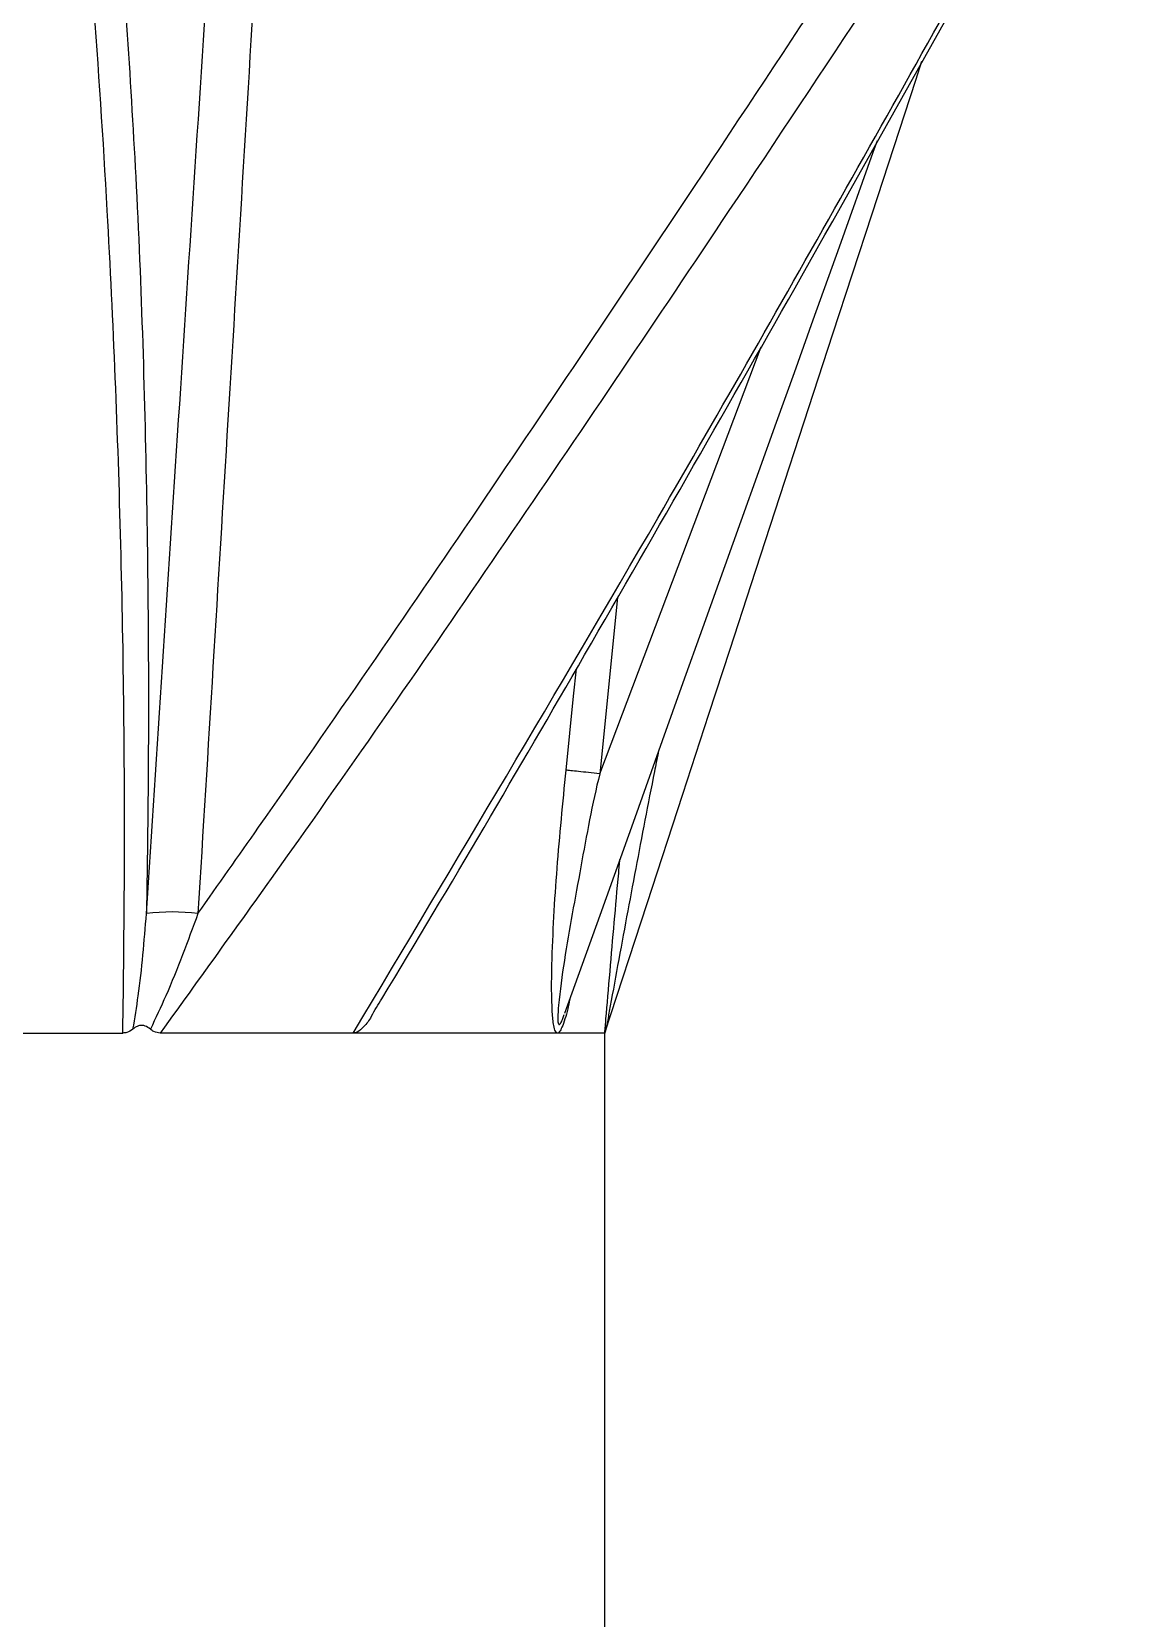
# Model space of a CAD drawing. Extents: x 8 to 113, y 1 to 87.
# Drawn here: x 50.633 to 52.427, y 19.23 to 21.788 of the extents above; entities that cross this region are included whole.
import ezdxf

# ---------------------------------------------------------------- set-up
doc = ezdxf.new("R2010")
doc.units = 0
doc.header["$MEASUREMENT"] = 0
doc.layers.add('OBJECT', color=7, linetype='CONTINUOUS')

msp = doc.modelspace()

# ---------------------------------------------------------------- linework, layer by layer
at = {"layer": 'OBJECT'}
for p, q in [((51.549, 20.5915), (51.8092, 21.2796)), ((51.5778, 20.8757), (51.549, 20.5915)), ((50.3877, 20.1735), (50.7802, 20.1735)), ((51.1517, 20.1735), (50.8405, 20.1735)), ((51.4799, 20.1735), (51.1517, 20.1735)), ((51.4818, 20.1735), (51.4799, 20.1735)), ((51.5571, 20.1735), (51.4818, 20.1735)), ((51.5572, 20.1735), (51.5571, 20.1735)), ((51.5572, 17.6014), (51.5572, 20.1735))]:
    msp.add_line(p, q, dxfattribs=at)
at = {"layer": 'OBJECT', "flags": 128}
for points in [[(51.5572, 20.1736), (51.6253, 20.3822), (51.6828, 20.5584), (51.725, 20.6877), (51.7591, 20.7921), (51.7931, 20.8965), (51.925, 21.3006), (51.988, 21.4939), (52.0584, 21.7095), (52.0684, 21.7403)], [(51.4928, 20.2054), (51.5495, 20.3635), (51.6059, 20.5211), (51.6503, 20.6451), (51.6838, 20.7386), (51.7154, 20.8266), (51.7773, 20.9994), (51.8342, 21.1583), (51.8629, 21.2384), (51.8932, 21.3231), (51.9354, 21.441), (51.99, 21.5934), (51.9967, 21.6121)], [(51.4948, 20.5973), (51.5069, 20.7167), (51.5113, 20.7604)]]:
    msp.add_lwpolyline(points, dxfattribs=at)
at = {"layer": 'OBJECT'}
for centre, radius, start, end in [((50.8597, 19.9934), 0.3752, 83.6427, 96.3573), ((51.6003, 20.1691), 0.0433, 156.8185, 174.166)]:
    msp.add_arc(centre, radius, start, end, dxfattribs=at)
for points, knots in [([(50.8182, 20.3662), (50.8355, 20.6314), (50.8882, 21.4408), (50.9416, 22.2502), (50.9775, 22.7944)], [0, 0, 0, 0, 0.327623, 1, 1, 1, 1]), ([(51.0485, 22.7944), (51.0156, 22.2502), (50.9665, 21.4408), (50.9174, 20.6314), (50.9013, 20.3662)], [0, 0, 0, 0, 0.672377, 1, 1, 1, 1]), ([(50.9013, 20.3662), (50.9339, 20.4125), (51.0866, 20.629), (51.3545, 21.0192), (51.7392, 21.5929), (52.0792, 22.1082), (52.3022, 22.45), (52.3759, 22.5629)], [0, 0, 0, 0, 0.064098, 0.300034, 0.53597, 0.846666, 1, 1, 1, 1]), ([(50.7802, 20.1735), (50.7813, 20.2578), (50.7844, 20.518), (50.7795, 20.9601), (50.7558, 21.5486), (50.7172, 22.0633), (50.6791, 22.3978), (50.6672, 22.5018)], [0, 0, 0, 0, 0.11076, 0.341606, 0.572454, 0.867109, 1, 1, 1, 1]), ([(52.4189, 22.5018), (52.3494, 22.3955), (52.1307, 22.061), (51.7948, 21.5534), (51.4091, 20.9812), (51.1036, 20.5388), (50.9112, 20.2717), (50.8405, 20.1735)], [0, 0, 0, 0, 0.135815, 0.427546, 0.64934, 0.871132, 1, 1, 1, 1]), ([(51.1517, 20.1735), (51.3165, 20.4495), (51.5861, 20.9009), (51.947, 21.5352), (52.2055, 21.9963), (52.362, 22.2803), (52.42, 22.3857)], [0, 0, 0, 0, 0.377926, 0.618191, 0.858391, 1, 1, 1, 1]), ([(51.1808, 20.2009), (51.1865, 20.2102), (51.3034, 20.4028), (51.5357, 20.8001), (51.8931, 21.4239), (52.193, 21.9593), (52.3746, 22.2915), (52.427, 22.3874)], [0, 0, 0, 0, 0.012947, 0.268475, 0.54828, 0.869654, 1, 1, 1, 1]), ([(50.7707, 22.0272), (50.782, 21.8642), (50.806, 21.5205), (50.8215, 20.9982), (50.8223, 20.6081), (50.8187, 20.3986), (50.8182, 20.3662)], [0, 0, 0, 0, 0.292473, 0.616502, 0.940788, 1, 1, 1, 1]), ([(51.6432, 20.6253), (51.6412, 20.6152), (51.6288, 20.5529), (51.6068, 20.4379), (51.5828, 20.3098), (51.567, 20.2225), (51.5617, 20.1935), (51.5604, 20.1861)], [0, 0, 0, 0, 0.068051, 0.418497, 0.770589, 0.941749, 1, 1, 1, 1]), ([(51.4799, 20.1735), (51.4791, 20.1743), (51.4771, 20.1761), (51.4742, 20.1873), (51.471, 20.2214), (51.4718, 20.3078), (51.4793, 20.4391), (51.4896, 20.5445), (51.4948, 20.5973)], [0, 0, 0, 0, 0.0248111, 0.0606776, 0.1220641, 0.3017679, 0.6501438, 1, 1, 1, 1]), ([(51.549, 20.5915), (51.549, 20.5915), (51.5369, 20.5434), (51.5186, 20.4404), (51.4953, 20.3164), (51.4837, 20.2341), (51.4812, 20.2006), (51.4816, 20.1903), (51.4827, 20.1875), (51.4838, 20.187), (51.485, 20.1878), (51.4871, 20.191), (51.4894, 20.1958), (51.4911, 20.2011), (51.4918, 20.2032)], [0, 0, 0, 0, 0.000005, 0.337969, 0.677762, 0.843137, 0.893758, 0.919252, 0.931811, 0.937907, 0.950731, 0.959377, 0.983837, 1, 1, 1, 1]), ([(51.549, 20.5915), (51.5428, 20.5922), (51.5306, 20.5934), (51.5145, 20.5951), (51.5015, 20.5965), (51.497, 20.597), (51.4948, 20.5973)], [0, 0, 0, 0, 0.250002, 0.499997, 0.749999, 1, 1, 1, 1]), ([(51.5571, 20.1735), (51.5578, 20.1809), (51.56, 20.2077), (51.5678, 20.2987), (51.5753, 20.3848), (51.5809, 20.4459), (51.5816, 20.4532)], [0, 0, 0, 0, 0.107461, 0.386654, 0.926744, 1, 1, 1, 1]), ([(50.7965, 20.1797), (50.7995, 20.1975), (50.8096, 20.2581), (50.8146, 20.3215), (50.8182, 20.3662)], [0, 0, 0, 0, 0.295205, 1, 1, 1, 1]), ([(50.9013, 20.3662), (50.8849, 20.3215), (50.8616, 20.2581), (50.833, 20.1975), (50.8246, 20.1797)], [0, 0, 0, 0, 0.704795, 1, 1, 1, 1]), ([(51.5006, 20.2279), (51.4995, 20.2227), (51.4961, 20.205), (51.4903, 20.1869), (51.4847, 20.1756), (51.4826, 20.1741), (51.4818, 20.1735)], [0, 0, 0, 0, 0.209202, 0.704654, 0.883538, 1, 1, 1, 1]), ([(50.8246, 20.1797), (50.8219, 20.1817), (50.8166, 20.1857), (50.8076, 20.1863), (50.8009, 20.1833), (50.7976, 20.1805), (50.7965, 20.1797)], [0, 0, 0, 0, 0.304925, 0.612484, 0.876463, 1, 1, 1, 1]), ([(51.1808, 20.2009), (51.1807, 20.2006), (51.1774, 20.1934), (51.1696, 20.1844), (51.1597, 20.1748), (51.1538, 20.1738), (51.1517, 20.1735)], [0, 0, 0, 0, 0.018753, 0.451041, 0.806359, 1, 1, 1, 1]), ([(51.5604, 20.1861), (51.5595, 20.182), (51.5586, 20.1777), (51.5573, 20.1736), (51.5572, 20.1735)], [0, 0, 0, 0, 0.978347, 1, 1, 1, 1]), ([(50.7965, 20.1797), (50.7933, 20.1775), (50.7881, 20.1739), (50.7824, 20.1736), (50.7802, 20.1735)], [0, 0, 0, 0, 0.628521, 1, 1, 1, 1]), ([(50.8405, 20.1735), (50.837, 20.1739), (50.8314, 20.1745), (50.8264, 20.1783), (50.8246, 20.1797)], [0, 0, 0, 0, 0.632196, 1, 1, 1, 1])]:
    msp.add_open_spline(points, degree=3, knots=knots, dxfattribs=at)

doc.saveas('drawing.dxf')
